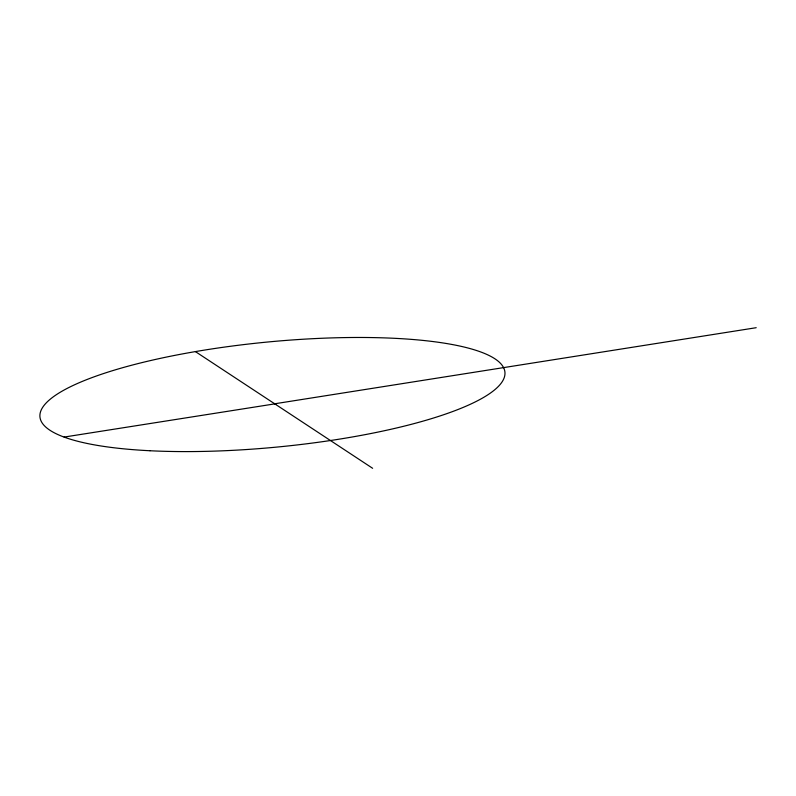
<?xml version="1.0" encoding="UTF-8"?>
<svg xmlns="http://www.w3.org/2000/svg" width="796" height="796" viewBox="0 0 796 796"><rect width="100%" height="100%" fill="white"/><g stroke="black" fill="none" stroke-linecap="round" stroke-linejoin="round"><path stroke-width="1.19" d="M274.142 403.532L276.142 403.662L64.118 437.074M274.67 403.791L756.2 327.703M195.428 351.613L274.252 403.512M275.098 404.07L372.637 468.297M150.006 450.745A233.576 52.735 -5.5 0 0 504.833 375.165A233.576 52.735 -5.5 0 0 162.265 357.951A233.576 52.735 -5.5 0 0 150.006 450.745"/></g></svg>
